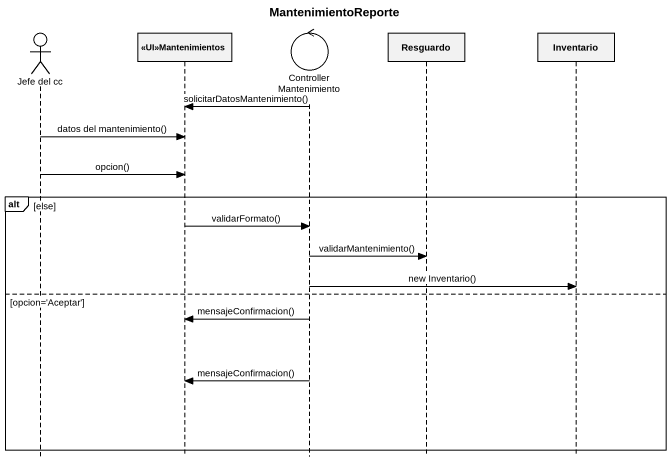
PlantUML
@startuml
title MantenimientoReporte
hide footbox
actor "Jefe del cc" as Jefe_del_cc
participant "<<UI>>Mantenimientos" as UI_Mantenimientos
control ControllerMantenimiento
participant Resguardo
participant Inventario

ControllerMantenimiento -> UI_Mantenimientos : solicitarDatosMantenimiento()
Jefe_del_cc -> UI_Mantenimientos : datos del mantenimiento()
Jefe_del_cc -> UI_Mantenimientos : opcion()
alt else
  UI_Mantenimientos -> ControllerMantenimiento : validarFormato()
  ControllerMantenimiento -> Resguardo : validarMantenimiento()
  ControllerMantenimiento -> Inventario : new Inventario()
else opcion='Aceptar'
  ControllerMantenimiento -> UI_Mantenimientos : mensajeConfirmacion()
  ControllerMantenimiento -> UI_Mantenimientos : mensajeConfirmacion()
end
@enduml
